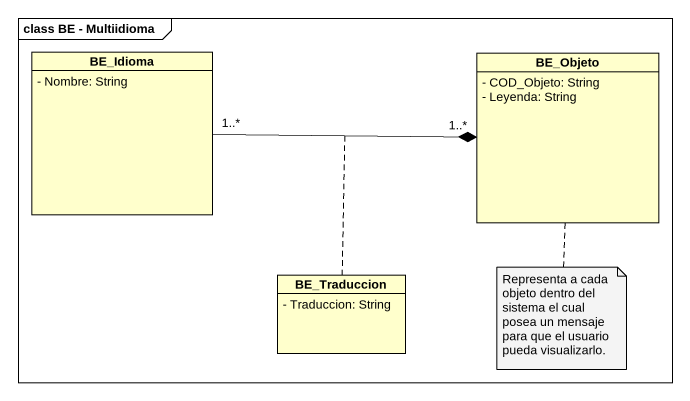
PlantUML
@startuml
mainframe class BE - Multiidioma
hide circle
hide empty members
skinparam classAttributeIconSize 0
class BE_Idioma {
  - Nombre: String
}
class BE_Objeto {
  - COD_Objeto: String
  - Leyenda: String
}
class BE_Traduccion {
  - Traduccion: String
}
BE_Idioma "1..*" -right-* "1..*" BE_Objeto
(BE_Idioma, BE_Objeto) .. BE_Traduccion
note bottom of BE_Objeto : Representa a cada objeto dentro del sistema el cual posea un mensaje para que el usuario pueda visualizarlo.
@enduml
